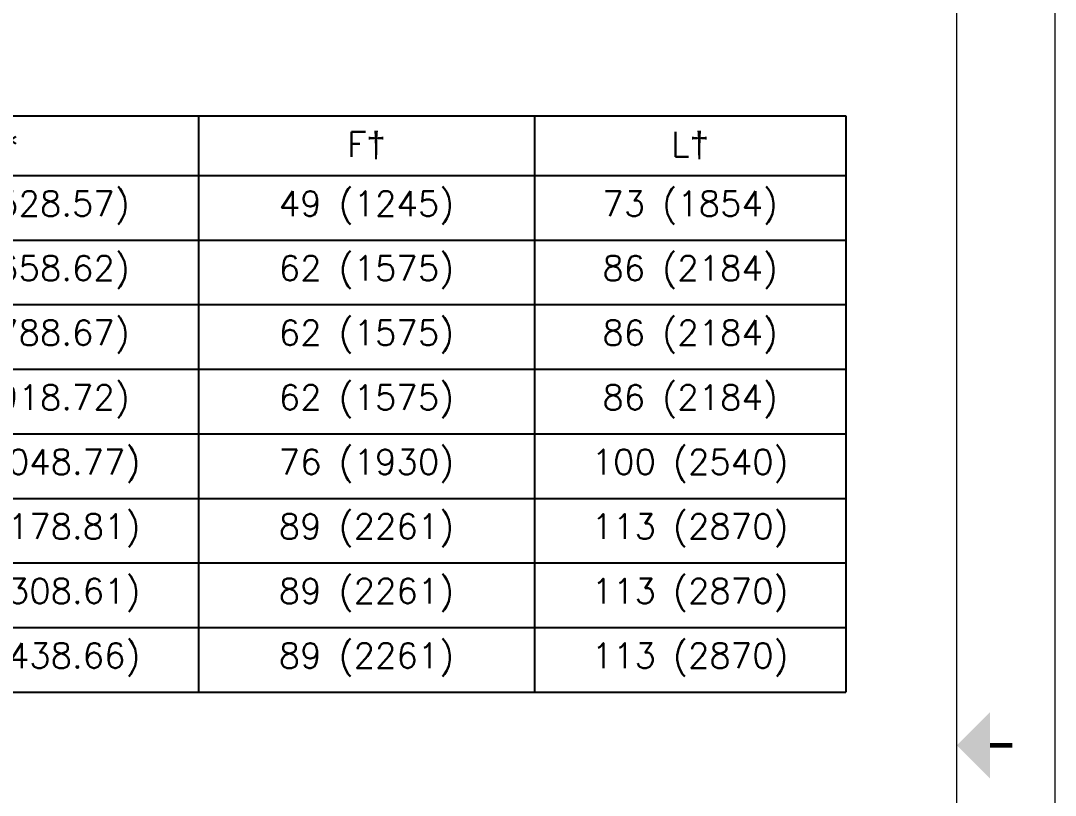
# Model space of a CAD drawing. Header units: inches. Extents: x -403 to 7, y 1 to 290.
# Drawn here: x -113 to -30.1, y 143.7 to 205.7 of the extents above; entities that cross this region are included whole.
import ezdxf
from ezdxf.enums import TextEntityAlignment as Align

# ---------------------------------------------------------------- set-up
doc = ezdxf.new("R2010")
doc.units = ezdxf.units.IN
doc.header["$MEASUREMENT"] = 0
doc.layers.add('Title Block', color=7, linetype='Continuous')
doc.styles.add('ACANSTS', font='romans.shx', dxfattribs={"height": 1})
doc.styles.add('Roman', font='romans')

# ---------------------------------------------------------------- blocks, each defined once
blk = doc.blocks.new('*T154')
at = {"layer": 'Title Block', "color": 0, "linetype": 'ByBlock', "lineweight": -2, "transparency": 16777216}
for p, q in [((0, 0), (136.193, 0)), ((0, 0), (0, -46.184)), ((20.492, 0), (20.492, -46.184)), ((52.41, 0), (52.41, -46.184)), ((84.327, 0), (84.327, -46.184)), ((111.252, 0), (111.252, -46.184)), ((136.193, 0), (136.193, -46.184)), ((0, -4.793), (136.193, -4.793)), ((0, -9.967), (136.193, -9.967)), ((0, -15.141), (136.193, -15.141)), ((0, -20.315), (136.193, -20.315)), ((0, -25.488), (136.193, -25.488)), ((0, -30.662), (136.193, -30.662)), ((0, -35.836), (136.193, -35.836)), ((0, -41.01), (136.193, -41.01)), ((0, -46.184), (136.193, -46.184))]:
    blk.add_line(p, q, dxfattribs=at)
at = {"layer": 'Title Block', "color": 0, "lineweight": 15, "transparency": 16777216, "char_height": 2, "attachment_point": 5, "style": 'Roman'}
for s, insert, width in [('MODEL', (10.246, -2.396), 18.36616), ('A*', (36.451, -2.396), 29.79113), ('B*', (68.368, -2.396), 29.79113), ('F{\\fArial|b0|i0|c0|p34;†}', (97.79, -2.396), 24.79864), ('L{\\fArial|b0|i0|c0|p34;†}', (123.722, -2.396), 22.81461), ('13.86 (352.04)', (36.451, -7.38), 29.79113), ('20.81 (528.57)', (68.368, -7.38), 29.79113), ('49 (1245)', (97.79, -7.38), 24.79864), ('73 (1854)', (123.722, -7.38), 23.87774), ('LS10-2', (10.246, -7.38), 18.36616), ('LS10-3', (10.246, -12.554), 18.36616), ('18.98 (482.09)', (36.451, -12.554), 29.79113), ('25.93 (658.62)', (68.368, -12.554), 29.79113), ('62 (1575)', (97.79, -12.554), 25.86176), ('86 (2184)', (123.722, -12.554), 23.87774), ('24.10 (612.14)', (36.451, -17.728), 29.79113), ('31.05 (788.67)', (68.368, -17.728), 29.79113), ('62 (1575)', (97.79, -17.728), 25.86176), ('86 (2184)', (123.722, -17.728), 23.87774), ('LS10-4', (10.246, -17.728), 18.36616), ('29.22 (742.19)', (36.451, -22.901), 29.79113), ('36.17 (918.72)', (68.368, -22.901), 29.79113), ('62 (1575)', (97.79, -22.901), 25.86176), ('86 (2184)', (123.722, -22.901), 23.87774), ('LS10-5', (10.246, -22.901), 18.36616), ('34.34 (872.24)', (36.451, -28.075), 29.79113), ('41.29 (1048.77)', (68.368, -28.075), 29.79113), ('76 (1930)', (97.79, -28.075), 25.86176), ('100 (2540)', (123.722, -28.075), 23.87774), ('LS10-6', (10.246, -28.075), 18.36616), ('LS10-7', (10.246, -33.249), 18.36616), ('39.46 (1002.28)', (36.451, -33.249), 29.79113), ('46.41 (1178.81)', (68.368, -33.249), 29.79113), ('89 (2261)', (97.79, -33.249), 25.86176), ('113 (2870)', (123.722, -33.249), 23.87774), ('44.57 (1132.08)', (36.451, -38.423), 29.79113), ('51.52 (1308.61)', (68.368, -38.423), 29.79113), ('89 (2261)', (97.79, -38.423), 25.86176), ('113 (2870)', (123.722, -38.423), 23.87774), ('LS10-8', (10.246, -38.423), 18.36616), ('49.69 (1262.13)', (36.451, -43.597), 29.79113), ('56.64 (1438.66)', (68.368, -43.597), 29.79113), ('89 (2261)', (97.79, -43.597), 25.86176), ('113 (2870)', (123.722, -43.597), 23.87774), ('LS10-9', (10.246, -43.597), 18.36616)]:
    blk.add_mtext(s, dxfattribs=dict(at, insert=insert, width=width))
blk = doc.blocks.new('LONE STAR BLOWER TITLE BLOCK (SIZE A)')
at = {"layer": 'Title Block', "lineweight": 15}
for p, q in [((23.625, 0), (23.625, 18)), ((23.125, 0.5), (23.125, 17.5))]:
    blk.add_line(p, q, dxfattribs=at)
at = {"layer": 'Title Block', "lineweight": 15, "const_width": 0.0225}
blk.add_lwpolyline([(23.4062, 9), (23.2938, 9)], dxfattribs=at)
at = {"layer": 'Title Block', "lineweight": 15}
blk.add_solid([(23.2938, 8.8313), (23.2938, 9.1688), (23.125, 9)], dxfattribs=at)
at = {"layer": 'Title Block', "lineweight": 15, "style": 'ACANSTS'}
for tag, p, height in [('DRAWN_BY', (14.3692, 2.2855), 0.135), ('DRAWN_DATE', (15.5145, 2.2938), 0.135), ('DRAWING_SUBTITLE', (17.5134, 1.9768), 0.2025), ('CHECKED_BY', (14.3914, 1.9397), 0.135), ('CHECK_DATE', (15.4958, 1.9404), 0.135), ('ENGINEER', (14.3854, 1.6081), 0.135), ('ENG_DATE', (15.4868, 1.6029), 0.135), ('DRAWING_SUBTITLE', (17.5109, 1.5494), 0.2025), ('MANUFACTURING', (14.3811, 1.2706), 0.135), ('MFG_DATE', (15.4879, 1.2695), 0.135), ('CONTROL', (14.3811, 0.9331), 0.135), ('CONTROL_DATE', (15.4879, 0.932), 0.135), ('CAGE_CODE', (17.7275, 0.9163), 0.135), ('MODEL_FILE_NAME', (8.2952, 0.6111), 0.135), ('APPROVED_BY', (14.3698, 0.5685), 0.135), ('APPROVAL_DATE', (15.4796, 0.5615), 0.135)]:
    blk.add_attdef(tag, p, '', height=height, dxfattribs=at)
at = {"layer": 'Title Block', "lineweight": 15, "style": 'Roman', "flags": 8}
for tag, height, p in [('DWG_NUMBER', 0.2812, (18.9096, 1.1474)), ('SCALE', 0.135, (17.9035, 0.7041)), ('SHEETNUMBER', 0.135, (21.2556, 0.7041)), ('TOTA_SHEETS', 0.135, (21.8939, 0.7016))]:
    blk.add_attdef(tag, text='', height=height, dxfattribs=at).set_placement(p, align=Align.TOP_LEFT)
at = {"layer": 'Title Block', "lineweight": 15, "style": 'ACANSTS'}
blk.add_attdef('REVISION', text='', height=0.135, dxfattribs=at).set_placement((22.8495, 0.8933), align=Align.CENTER)

msp = doc.modelspace()

# ---------------------------------------------------------------- block references
at = {"xscale": 15.78485726365457, "yscale": 15.78485726365457, "zscale": 15.78485726365457}
msp.add_blockref('LONE STAR BLOWER TITLE BLOCK (SIZE A)', (-403.038, 5.616), dxfattribs=at)
msp.add_blockref('*T154', (-183.103, 198.135))

doc.saveas('drawing.dxf')
